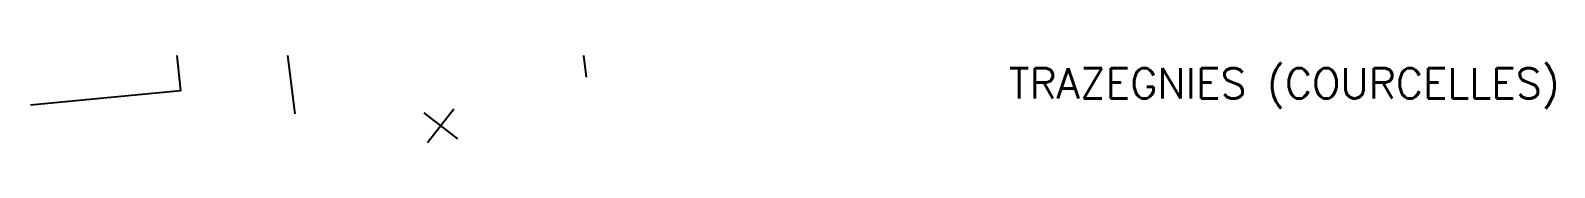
# Model space of a CAD drawing. Extents: x 146000 to 147001, y 128004 to 129000.
# Drawn here: x 146892.7 to 146994, y 128994.2 to 129000 of the extents above; entities that cross this region are included whole.
import ezdxf
from ezdxf.enums import TextEntityAlignment as Align

# ---------------------------------------------------------------- set-up
doc = ezdxf.new("R2010")
doc.units = 0
doc.header["$MEASUREMENT"] = 0
doc.layers.get('0').update_dxf_attribs({"linetype": 'CONTINUOUS'})
for name, color, linetype in [('W0100', 7, 'CONTINUOUS'), ('W0980', 7, 'CONTINUOUS'), ('W0991', 7, 'CONTINUOUS'), ('W1102', 7, 'CONTINUOUS')]:
    doc.layers.add(name, color=color, linetype=linetype)
doc.styles.get("Standard").update_dxf_attribs({"font": 'romans.shx', "width": 0.85})

# ---------------------------------------------------------------- blocks, each defined once
blk = doc.blocks.new('t991o')
at = {"color": 0, "linetype": 'Continuous'}
for p, q in [((-1, 1), (1, -1)), ((-1, -1), (1, 1))]:
    blk.add_line(p, q, dxfattribs=at)

msp = doc.modelspace()

# ---------------------------------------------------------------- linework, layer by layer
at = {"layer": 'W0100', "flags": 128}
for points in [[(146902.4, 129000), (146902.63, 128997.64)], [(146910.27, 128996.11), (146909.77, 129000)], [(146929.42, 129000), (146929.6, 128998.56)]]:
    msp.add_lwpolyline(points, dxfattribs=at)
at = {"layer": 'W1102', "flags": 128}
msp.add_lwpolyline([(146902.63, 128997.64), (146892.67, 128996.7)], dxfattribs=at)

# ---------------------------------------------------------------- block references
at = {"layer": 'W0991', "rotation": 7.221781285055355}
msp.add_blockref('t991o', (146919.93, 128995.32), dxfattribs=at)

# ---------------------------------------------------------------- texts
at = {"layer": 'W0980'}
msp.add_text('TRAZEGNIES (COURCELLES)', height=2, dxfattribs=at).set_placement((146976, 128998), align=Align.MIDDLE)

doc.saveas('drawing.dxf')
